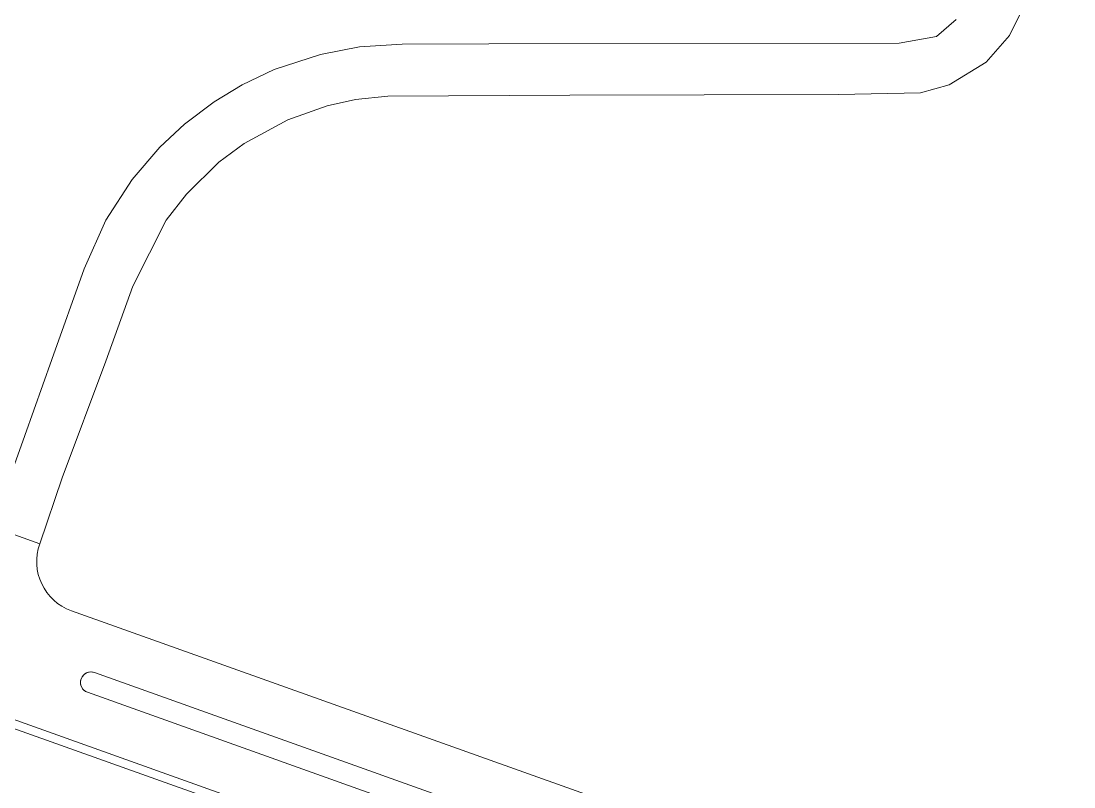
# Model space of a CAD drawing. Header units: feet. Extents: x 6763715 to 6770513, y 1886699 to 1891873.
# Drawn here: x 6766783 to 6767285, y 1890574 to 1890939 of the extents above; entities that cross this region are included whole.
import ezdxf

# ---------------------------------------------------------------- set-up
doc = ezdxf.new("R2010")
doc.units = ezdxf.units.FT
doc.header["$LTSCALE"] = 48
doc.header["$MEASUREMENT"] = 0
doc.linetypes.add('PHANTOM2', pattern=[1.25, 0.625, -0.125, 0.125, -0.125, 0.125, -0.125])
for name, color, linetype, lineweight in [('C-PROP', 7, 'PHANTOM2', 0), ('C-ROAD', 5, 'Continuous', 0), ('L-SITE-WALK', 6, 'Continuous', 0)]:
    doc.layers.add(name, color=color, linetype=linetype, lineweight=lineweight)

msp = doc.modelspace()

# ---------------------------------------------------------------- linework, layer by layer
at = {"layer": 'C-PROP', "ltscale": 0.02, "const_width": 6, "elevation": -178.8}
msp.add_lwpolyline([(6769012.67, 1888295.37, 0.136105), (6767938.83, 1887977.76, -0.282387), (6765535.01, 1887963.21), (6765125.2, 1887960.53), (6765008.26, 1888061.18), (6763829.05, 1890965.33), (6763828.78, 1890985.96), (6763983.43, 1891051.43), (6764153.83, 1890819.55), (6764199.85, 1890842), (6764151.8, 1891122.84, -0.016472), (6764351.86, 1891197.56, -0.000343), (6765614.04, 1891619.04, -0.151573), (6766084.72, 1891639.02, -0.00004), (6767109.8, 1891365.37), (6767424.22, 1891242.17)], format="xyb", dxfattribs=at)
at = {"layer": 'C-ROAD', "lineweight": 0}
for p, q in [((6766335.48, 1890764.72), (6767050.72, 1890509.64)), ((6766767.63, 1890698.72, 0), (6766792.12, 1890689.99, 0)), ((6766807.27, 1890658.04), (6767070.2, 1890564.27)), ((6766818.21, 1890628.66), (6767062.14, 1890541.66)), ((6766814.85, 1890619.24), (6767058.78, 1890532.24))]:
    msp.add_line(p, q, dxfattribs=at)
at = {"layer": 'C-ROAD'}
for points in [[(6766792.12, 1890689.99), (6766802.77, 1890721.35), (6766823.67, 1890776.98), (6766836.41, 1890812.7), (6766852.38, 1890844.01), (6766862.03, 1890856.48), (6766877.46, 1890871.59), (6766889.53, 1890880.59), (6766910.2, 1890891.87), (6766929.05, 1890898.53), (6766942.52, 1890901.48), (6766957.88, 1890903.16), (6767044.58, 1890903.53), (6767172.37, 1890903.82), (6767211.42, 1890904.71), (6767225.08, 1890908.54), (6767242.75, 1890919.35), (6767253.91, 1890931.96), (6767261.5, 1890947.44)], [(6766767.63, 1890698.72), (6766774.55, 1890712.18), (6766785, 1890741.48), (6766797.95, 1890777.78), (6766813.34, 1890820.93), (6766823.66, 1890843.98), (6766836.19, 1890863.45), (6766849.36, 1890878.88), (6766861.04, 1890889.8), (6766875.14, 1890900.45), (6766888.5, 1890908.52), (6766903.73, 1890915.74), (6766925.77, 1890923), (6766944.33, 1890926.51), (6766964.62, 1890927.84), (6767006, 1890927.94), (6767201.3, 1890928.38), (6767219.03, 1890931.57), (6767228.52, 1890939.54)]]:
    msp.add_lwpolyline(points, dxfattribs=at)
at = {"layer": 'C-ROAD', "lineweight": 0}
for centre, radius, start, end in [((6766815.67, 1890681.59, 0), 25, 160.3717, 250.3717), ((6766815.67, 1890681.59, 0), 25, 160.3717, 250.3717), ((6766816.53, 1890623.95, 0), 5, 70.3717, 250.3727), ((6766816.53, 1890623.95), 5, 70.3717, 250.3717)]:
    msp.add_arc(centre, radius, start, end, dxfattribs=at)
at = {"layer": 'L-SITE-WALK', "lineweight": 0}
msp.add_lwpolyline([(6766334.13, 1890760.95), (6767049.38, 1890505.87)], dxfattribs=at)

doc.saveas('drawing.dxf')
